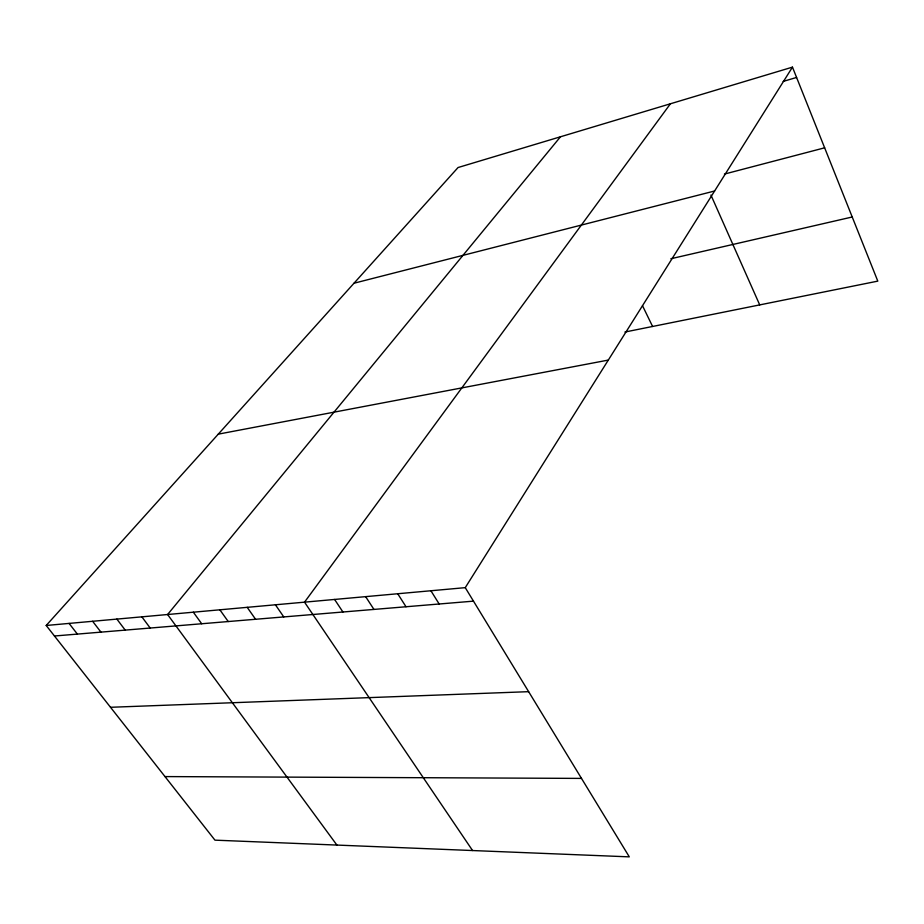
<?xml version="1.0" encoding="UTF-8"?>
<svg xmlns="http://www.w3.org/2000/svg" width="924" height="924" viewBox="0 0 924 924"><rect width="100%" height="100%" fill="white"/><g stroke="black" fill="none" stroke-linecap="round" stroke-linejoin="round"><path stroke-width="1.39" d="M465.257 587.652L629.302 856.86L214.969 840.159L46.2 625.479L465.257 587.652L792.469 67.14L877.8 281.127L624.924 332.039M670.42 103.777L304.527 602.159L472.568 850.542M560.475 136.787L167.59 614.518L336.913 845.079M46.2 625.479L458.05 167.533L792.469 67.14M783.206 81.404L796.592 77.454M724.416 174.082L824.647 147.817M353.996 283.229L714.599 191.002M670.859 258.743L852.228 216.99M218.26 434.153L608.315 360.083M54.47 636.001L473.469 601.143M110.522 707.287L528.632 691.672M165.003 776.587L581.485 778.401M69.081 623.411L77.373 634.095M92.631 621.286L100.947 632.131M116.874 619.092L125.214 630.11M141.857 616.839L150.196 628.031M193.335 612.196L201.698 623.758M219.866 609.805L228.228 621.54M247.205 607.334L255.567 619.265M275.421 604.793L283.772 616.92M334.592 599.445L342.919 612M365.638 596.65L373.954 609.424M397.724 593.751L406.017 606.756M430.919 590.759L439.166 603.996M642.503 305.694L652.587 326.472M710.937 195.045L759.713 304.897"/></g></svg>
